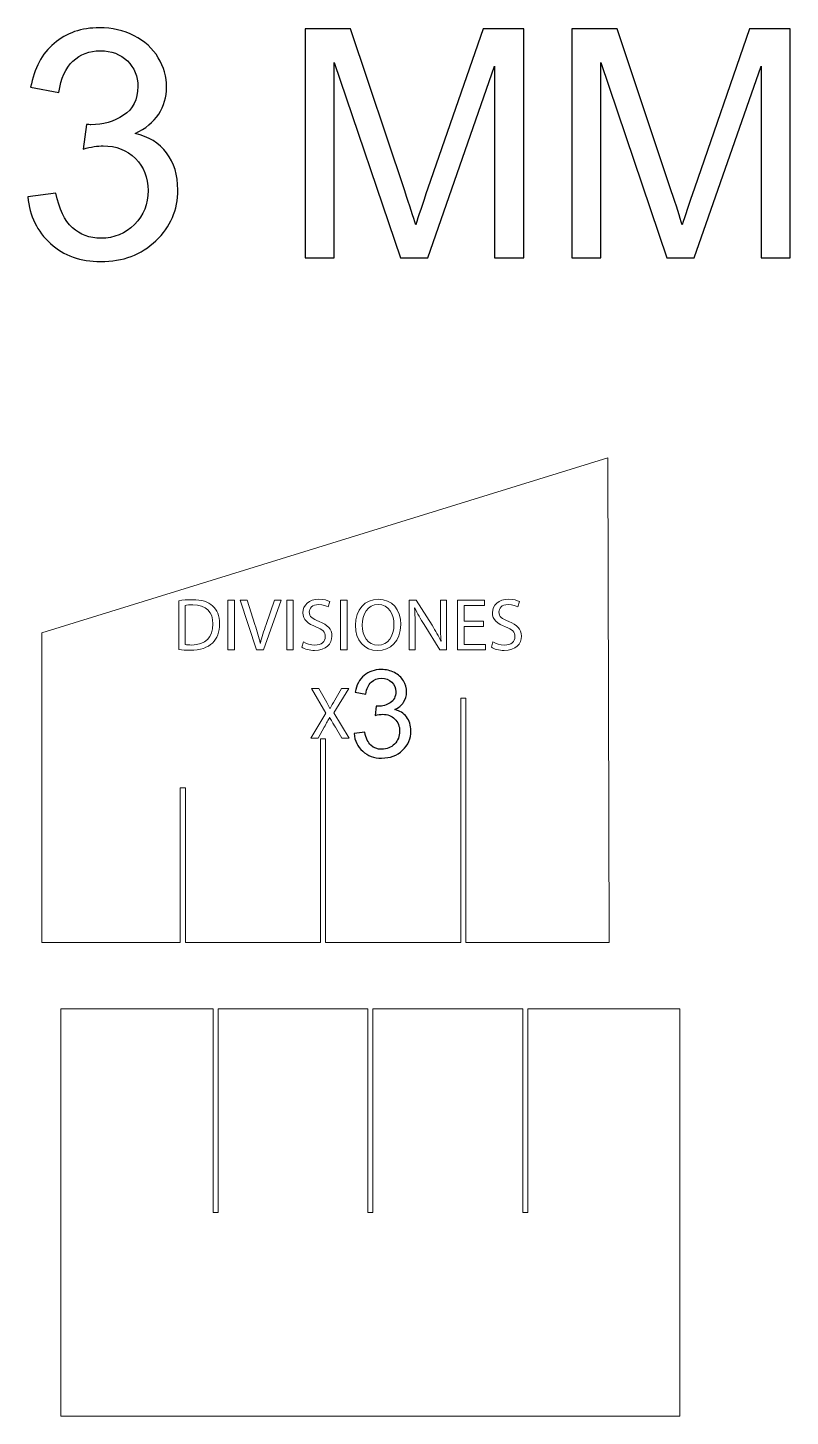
# Model space of a CAD drawing. Header units: millimetres. Extents: x -1475 to -493, y -638 to 1108.
# Drawn here: x -948 to -493, y 278 to 1108 of the extents above; entities that cross this region are included whole.
import ezdxf

# ---------------------------------------------------------------- set-up
doc = ezdxf.new("R2010")
doc.units = ezdxf.units.MM
doc.header["$MEASUREMENT"] = 0
doc.layers.add('Capa 1', color=7, linetype='Continuous')

msp = doc.modelspace()

# ---------------------------------------------------------------- linework, layer by layer
at = {"layer": 'Capa 1', "color": 250}
for points, knots in [([(-948.2899, 1007.0303), (-948.2899, 1007.0303), (-931.4639, 1009.3248), (-931.4639, 1009.3248), (-929.52, 999.7646), (-926.2696, 992.8812), (-921.6488, 988.6747), (-917.028, 984.4682), (-911.3556, 982.365), (-904.6316, 982.365), (-896.6648, 982.365), (-889.9407, 985.1056), (-884.5233, 990.5867), (-879.1058, 996.0679), (-876.3971, 1002.8557), (-876.3971, 1010.95), (-876.3971, 1018.6619), (-878.9146, 1025.0354), (-883.9815, 1030.0704), (-889.0166, 1035.0736), (-895.4219, 1037.5911), (-903.2294, 1037.5911), (-906.4162, 1037.5911), (-910.3677, 1036.9538), (-915.116, 1035.711), (-915.116, 1035.711), (-913.2358, 1050.4337), (-913.2358, 1050.4337), (-912.1204, 1050.3062), (-911.1963, 1050.2425), (-910.5271, 1050.2425), (-903.325, 1050.2425), (-896.8878, 1052.1227), (-891.1198, 1055.8511), (-885.3837, 1059.5796), (-882.5156, 1065.3158), (-882.5156, 1073.0595), (-882.5156, 1079.2099), (-884.6189, 1084.3087), (-888.7935, 1088.3559), (-892.9681, 1092.403), (-898.3537, 1094.4107), (-904.9503, 1094.4107), (-911.515, 1094.4107), (-916.9643, 1092.3393), (-921.3301, 1088.1965), (-925.6959, 1084.0538), (-928.5003, 1077.8396), (-929.7431, 1069.5541), (-929.7431, 1069.5541), (-946.5691, 1072.6134), (-946.5691, 1072.6134), (-944.4977, 1083.8944), (-939.8451, 1092.658), (-932.5474, 1098.8721), (-925.2817, 1105.0863), (-916.1995, 1108.1774), (-905.3646, 1108.1774), (-897.9076, 1108.1774), (-891.0242, 1106.584), (-884.7464, 1103.3654), (-878.4366, 1100.1787), (-873.6246, 1095.8128), (-870.3104, 1090.2998), (-866.9644, 1084.7549), (-865.3073, 1078.8913), (-865.3073, 1072.6771), (-865.3073, 1066.7817), (-866.9006, 1061.4279), (-870.0555, 1056.5841), (-873.2422, 1051.7403), (-877.9586, 1047.8843), (-884.1727, 1045.0162), (-876.0784, 1043.1679), (-869.8006, 1039.2801), (-865.3073, 1033.3846), (-860.8458, 1027.521), (-858.6151, 1020.1278), (-858.6151, 1011.3005), (-858.6151, 999.3503), (-862.9809, 989.1846), (-871.6807, 980.8672), (-880.4124, 972.5498), (-891.4385, 968.407), (-904.7591, 968.407), (-916.7731, 968.407), (-926.7476, 972.0081), (-934.6825, 979.1782), (-942.6494, 986.3484), (-947.1746, 995.6218), (-948.2899, 1007.0303)], [0, 0, 0, 0, 0.03333333, 0.03333333, 0.03333333, 0.06666667, 0.06666667, 0.06666667, 0.1, 0.1, 0.1, 0.13333333, 0.13333333, 0.13333333, 0.16666667, 0.16666667, 0.16666667, 0.2, 0.2, 0.2, 0.23333333, 0.23333333, 0.23333333, 0.26666667, 0.26666667, 0.26666667, 0.3, 0.3, 0.3, 0.33333333, 0.33333333, 0.33333333, 0.36666667, 0.36666667, 0.36666667, 0.4, 0.4, 0.4, 0.43333333, 0.43333333, 0.43333333, 0.46666667, 0.46666667, 0.46666667, 0.5, 0.5, 0.5, 0.53333333, 0.53333333, 0.53333333, 0.56666667, 0.56666667, 0.56666667, 0.6, 0.6, 0.6, 0.63333333, 0.63333333, 0.63333333, 0.66666667, 0.66666667, 0.66666667, 0.7, 0.7, 0.7, 0.73333333, 0.73333333, 0.73333333, 0.76666667, 0.76666667, 0.76666667, 0.8, 0.8, 0.8, 0.83333333, 0.83333333, 0.83333333, 0.86666667, 0.86666667, 0.86666667, 0.9, 0.9, 0.9, 0.93333333, 0.93333333, 0.93333333, 0.96666667, 0.96666667, 0.96666667, 1, 1, 1, 1]), ([(-948.2899, 1007.0303), (-948.2899, 1007.0303), (-931.4639, 1009.3248), (-931.4639, 1009.3248), (-929.52, 999.7646), (-926.2696, 992.8812), (-921.6488, 988.6747), (-917.028, 984.4682), (-911.3556, 982.365), (-904.6316, 982.365), (-896.6648, 982.365), (-889.9407, 985.1056), (-884.5233, 990.5867), (-879.1058, 996.0679), (-876.3971, 1002.8557), (-876.3971, 1010.95), (-876.3971, 1018.6619), (-878.9146, 1025.0354), (-883.9815, 1030.0704), (-889.0166, 1035.0736), (-895.4219, 1037.5911), (-903.2294, 1037.5911), (-906.4162, 1037.5911), (-910.3677, 1036.9538), (-915.116, 1035.711), (-915.116, 1035.711), (-913.2358, 1050.4337), (-913.2358, 1050.4337), (-912.1204, 1050.3062), (-911.1963, 1050.2425), (-910.5271, 1050.2425), (-903.325, 1050.2425), (-896.8878, 1052.1227), (-891.1198, 1055.8511), (-885.3837, 1059.5796), (-882.5156, 1065.3158), (-882.5156, 1073.0595), (-882.5156, 1079.2099), (-884.6189, 1084.3087), (-888.7935, 1088.3559), (-892.9681, 1092.403), (-898.3537, 1094.4107), (-904.9503, 1094.4107), (-911.515, 1094.4107), (-916.9643, 1092.3393), (-921.3301, 1088.1965), (-925.6959, 1084.0538), (-928.5003, 1077.8396), (-929.7431, 1069.5541), (-929.7431, 1069.5541), (-946.5691, 1072.6134), (-946.5691, 1072.6134), (-944.4977, 1083.8944), (-939.8451, 1092.658), (-932.5474, 1098.8721), (-925.2817, 1105.0863), (-916.1995, 1108.1774), (-905.3646, 1108.1774), (-897.9076, 1108.1774), (-891.0242, 1106.584), (-884.7464, 1103.3654), (-878.4366, 1100.1787), (-873.6246, 1095.8128), (-870.3104, 1090.2998), (-866.9644, 1084.7549), (-865.3073, 1078.8913), (-865.3073, 1072.6771), (-865.3073, 1066.7817), (-866.9006, 1061.4279), (-870.0555, 1056.5841), (-873.2422, 1051.7403), (-877.9586, 1047.8843), (-884.1727, 1045.0162), (-876.0784, 1043.1679), (-869.8006, 1039.2801), (-865.3073, 1033.3846), (-860.8458, 1027.521), (-858.6151, 1020.1278), (-858.6151, 1011.3005), (-858.6151, 999.3503), (-862.9809, 989.1846), (-871.6807, 980.8672), (-880.4124, 972.5498), (-891.4385, 968.407), (-904.7591, 968.407), (-916.7731, 968.407), (-926.7476, 972.0081), (-934.6825, 979.1782), (-942.6494, 986.3484), (-947.1746, 995.6218), (-948.2899, 1007.0303)], [0, 0, 0, 0, 0.03333333, 0.03333333, 0.03333333, 0.06666667, 0.06666667, 0.06666667, 0.1, 0.1, 0.1, 0.13333333, 0.13333333, 0.13333333, 0.16666667, 0.16666667, 0.16666667, 0.2, 0.2, 0.2, 0.23333333, 0.23333333, 0.23333333, 0.26666667, 0.26666667, 0.26666667, 0.3, 0.3, 0.3, 0.33333333, 0.33333333, 0.33333333, 0.36666667, 0.36666667, 0.36666667, 0.4, 0.4, 0.4, 0.43333333, 0.43333333, 0.43333333, 0.46666667, 0.46666667, 0.46666667, 0.5, 0.5, 0.5, 0.53333333, 0.53333333, 0.53333333, 0.56666667, 0.56666667, 0.56666667, 0.6, 0.6, 0.6, 0.63333333, 0.63333333, 0.63333333, 0.66666667, 0.66666667, 0.66666667, 0.7, 0.7, 0.7, 0.73333333, 0.73333333, 0.73333333, 0.76666667, 0.76666667, 0.76666667, 0.8, 0.8, 0.8, 0.83333333, 0.83333333, 0.83333333, 0.86666667, 0.86666667, 0.86666667, 0.9, 0.9, 0.9, 0.93333333, 0.93333333, 0.93333333, 0.96666667, 0.96666667, 0.96666667, 1, 1, 1, 1]), ([(-782.5158, 970.7015), (-782.5158, 970.7015), (-782.5158, 1107.6038), (-782.5158, 1107.6038), (-782.5158, 1107.6038), (-755.3648, 1107.6038), (-755.3648, 1107.6038), (-755.3648, 1107.6038), (-722.9875, 1010.6951), (-722.9875, 1010.6951), (-719.992, 1001.6766), (-717.825, 994.9207), (-716.4547, 990.4274), (-714.8932, 995.3987), (-712.4394, 1002.7282), (-709.1252, 1012.384), (-709.1252, 1012.384), (-676.1743, 1107.6038), (-676.1743, 1107.6038), (-676.1743, 1107.6038), (-651.9232, 1107.6038), (-651.9232, 1107.6038), (-651.9232, 1107.6038), (-651.9232, 970.7015), (-651.9232, 970.7015), (-651.9232, 970.7015), (-669.3228, 970.7015), (-669.3228, 970.7015), (-669.3228, 970.7015), (-669.3228, 1085.2329), (-669.3228, 1085.2329), (-669.3228, 1085.2329), (-709.2845, 970.7015), (-709.2845, 970.7015), (-709.2845, 970.7015), (-725.6006, 970.7015), (-725.6006, 970.7015), (-725.6006, 970.7015), (-765.1162, 1087.3361), (-765.1162, 1087.3361), (-765.1162, 1087.3361), (-765.1162, 970.7015), (-765.1162, 970.7015), (-765.1162, 970.7015), (-782.5158, 970.7015), (-782.5158, 970.7015)], [0, 0, 0, 0, 0.06666667, 0.06666667, 0.06666667, 0.13333333, 0.13333333, 0.13333333, 0.2, 0.2, 0.2, 0.26666667, 0.26666667, 0.26666667, 0.33333333, 0.33333333, 0.33333333, 0.4, 0.4, 0.4, 0.46666667, 0.46666667, 0.46666667, 0.53333333, 0.53333333, 0.53333333, 0.6, 0.6, 0.6, 0.66666667, 0.66666667, 0.66666667, 0.73333333, 0.73333333, 0.73333333, 0.8, 0.8, 0.8, 0.86666667, 0.86666667, 0.86666667, 0.93333333, 0.93333333, 0.93333333, 1, 1, 1, 1]), ([(-782.5158, 970.7015), (-782.5158, 970.7015), (-782.5158, 1107.6038), (-782.5158, 1107.6038), (-782.5158, 1107.6038), (-755.3648, 1107.6038), (-755.3648, 1107.6038), (-755.3648, 1107.6038), (-722.9875, 1010.6951), (-722.9875, 1010.6951), (-719.992, 1001.6766), (-717.825, 994.9207), (-716.4547, 990.4274), (-714.8932, 995.3987), (-712.4394, 1002.7282), (-709.1252, 1012.384), (-709.1252, 1012.384), (-676.1743, 1107.6038), (-676.1743, 1107.6038), (-676.1743, 1107.6038), (-651.9232, 1107.6038), (-651.9232, 1107.6038), (-651.9232, 1107.6038), (-651.9232, 970.7015), (-651.9232, 970.7015), (-651.9232, 970.7015), (-669.3228, 970.7015), (-669.3228, 970.7015), (-669.3228, 970.7015), (-669.3228, 1085.2329), (-669.3228, 1085.2329), (-669.3228, 1085.2329), (-709.2845, 970.7015), (-709.2845, 970.7015), (-709.2845, 970.7015), (-725.6006, 970.7015), (-725.6006, 970.7015), (-725.6006, 970.7015), (-765.1162, 1087.3361), (-765.1162, 1087.3361), (-765.1162, 1087.3361), (-765.1162, 970.7015), (-765.1162, 970.7015), (-765.1162, 970.7015), (-782.5158, 970.7015), (-782.5158, 970.7015)], [0, 0, 0, 0, 0.06666667, 0.06666667, 0.06666667, 0.13333333, 0.13333333, 0.13333333, 0.2, 0.2, 0.2, 0.26666667, 0.26666667, 0.26666667, 0.33333333, 0.33333333, 0.33333333, 0.4, 0.4, 0.4, 0.46666667, 0.46666667, 0.46666667, 0.53333333, 0.53333333, 0.53333333, 0.6, 0.6, 0.6, 0.66666667, 0.66666667, 0.66666667, 0.73333333, 0.73333333, 0.73333333, 0.8, 0.8, 0.8, 0.86666667, 0.86666667, 0.86666667, 0.93333333, 0.93333333, 0.93333333, 1, 1, 1, 1]), ([(-623.2426, 970.7015), (-623.2426, 970.7015), (-623.2426, 1107.6038), (-623.2426, 1107.6038), (-623.2426, 1107.6038), (-596.0916, 1107.6038), (-596.0916, 1107.6038), (-596.0916, 1107.6038), (-563.7143, 1010.6951), (-563.7143, 1010.6951), (-560.7188, 1001.6766), (-558.5518, 994.9207), (-557.1815, 990.4274), (-555.62, 995.3987), (-553.1662, 1002.7282), (-549.852, 1012.384), (-549.852, 1012.384), (-516.9011, 1107.6038), (-516.9011, 1107.6038), (-516.9011, 1107.6038), (-492.65, 1107.6038), (-492.65, 1107.6038), (-492.65, 1107.6038), (-492.65, 970.7015), (-492.65, 970.7015), (-492.65, 970.7015), (-510.0496, 970.7015), (-510.0496, 970.7015), (-510.0496, 970.7015), (-510.0496, 1085.2329), (-510.0496, 1085.2329), (-510.0496, 1085.2329), (-550.0113, 970.7015), (-550.0113, 970.7015), (-550.0113, 970.7015), (-566.3274, 970.7015), (-566.3274, 970.7015), (-566.3274, 970.7015), (-605.843, 1087.3361), (-605.843, 1087.3361), (-605.843, 1087.3361), (-605.843, 970.7015), (-605.843, 970.7015), (-605.843, 970.7015), (-623.2426, 970.7015), (-623.2426, 970.7015)], [0, 0, 0, 0, 0.06666667, 0.06666667, 0.06666667, 0.13333333, 0.13333333, 0.13333333, 0.2, 0.2, 0.2, 0.26666667, 0.26666667, 0.26666667, 0.33333333, 0.33333333, 0.33333333, 0.4, 0.4, 0.4, 0.46666667, 0.46666667, 0.46666667, 0.53333333, 0.53333333, 0.53333333, 0.6, 0.6, 0.6, 0.66666667, 0.66666667, 0.66666667, 0.73333333, 0.73333333, 0.73333333, 0.8, 0.8, 0.8, 0.86666667, 0.86666667, 0.86666667, 0.93333333, 0.93333333, 0.93333333, 1, 1, 1, 1]), ([(-623.2426, 970.7015), (-623.2426, 970.7015), (-623.2426, 1107.6038), (-623.2426, 1107.6038), (-623.2426, 1107.6038), (-596.0916, 1107.6038), (-596.0916, 1107.6038), (-596.0916, 1107.6038), (-563.7143, 1010.6951), (-563.7143, 1010.6951), (-560.7188, 1001.6766), (-558.5518, 994.9207), (-557.1815, 990.4274), (-555.62, 995.3987), (-553.1662, 1002.7282), (-549.852, 1012.384), (-549.852, 1012.384), (-516.9011, 1107.6038), (-516.9011, 1107.6038), (-516.9011, 1107.6038), (-492.65, 1107.6038), (-492.65, 1107.6038), (-492.65, 1107.6038), (-492.65, 970.7015), (-492.65, 970.7015), (-492.65, 970.7015), (-510.0496, 970.7015), (-510.0496, 970.7015), (-510.0496, 970.7015), (-510.0496, 1085.2329), (-510.0496, 1085.2329), (-510.0496, 1085.2329), (-550.0113, 970.7015), (-550.0113, 970.7015), (-550.0113, 970.7015), (-566.3274, 970.7015), (-566.3274, 970.7015), (-566.3274, 970.7015), (-605.843, 1087.3361), (-605.843, 1087.3361), (-605.843, 1087.3361), (-605.843, 970.7015), (-605.843, 970.7015), (-605.843, 970.7015), (-623.2426, 970.7015), (-623.2426, 970.7015)], [0, 0, 0, 0, 0.06666667, 0.06666667, 0.06666667, 0.13333333, 0.13333333, 0.13333333, 0.2, 0.2, 0.2, 0.26666667, 0.26666667, 0.26666667, 0.33333333, 0.33333333, 0.33333333, 0.4, 0.4, 0.4, 0.46666667, 0.46666667, 0.46666667, 0.53333333, 0.53333333, 0.53333333, 0.6, 0.6, 0.6, 0.66666667, 0.66666667, 0.66666667, 0.73333333, 0.73333333, 0.73333333, 0.8, 0.8, 0.8, 0.86666667, 0.86666667, 0.86666667, 0.93333333, 0.93333333, 0.93333333, 1, 1, 1, 1]), ([(-753.3008, 686.2514), (-753.3008, 686.2514), (-746.9267, 687.1206), (-746.9267, 687.1206), (-746.1903, 683.499), (-744.959, 680.8914), (-743.2086, 679.2979), (-741.4581, 677.7044), (-739.3093, 676.9077), (-736.7621, 676.9077), (-733.7441, 676.9077), (-731.1969, 677.9458), (-729.1447, 680.0222), (-727.0924, 682.0986), (-726.0663, 684.6699), (-726.0663, 687.7362), (-726.0663, 690.6577), (-727.02, 693.0721), (-728.9395, 694.9794), (-730.8468, 696.8747), (-733.2733, 697.8284), (-736.2309, 697.8284), (-737.4381, 697.8284), (-738.9351, 697.587), (-740.7338, 697.1162), (-740.7338, 697.1162), (-740.0216, 702.6934), (-740.0216, 702.6934), (-739.599, 702.6452), (-739.2489, 702.621), (-738.9954, 702.621), (-736.2672, 702.621), (-733.8286, 703.3333), (-731.6436, 704.7457), (-729.4706, 706.1581), (-728.3841, 708.3311), (-728.3841, 711.2646), (-728.3841, 713.5945), (-729.1809, 715.526), (-730.7623, 717.0591), (-732.3438, 718.5923), (-734.3839, 719.3528), (-736.8828, 719.3528), (-739.3697, 719.3528), (-741.434, 718.5681), (-743.0878, 716.9988), (-744.7417, 715.4294), (-745.804, 713.0754), (-746.2749, 709.9366), (-746.2749, 709.9366), (-752.6489, 711.0956), (-752.6489, 711.0956), (-751.8642, 715.369), (-750.1017, 718.6888), (-747.3372, 721.0429), (-744.5848, 723.3969), (-741.1443, 724.5679), (-737.0398, 724.5679), (-734.2149, 724.5679), (-731.6074, 723.9643), (-729.2292, 722.745), (-726.8389, 721.5378), (-725.0161, 719.884), (-723.7606, 717.7955), (-722.493, 715.695), (-721.8653, 713.4737), (-721.8653, 711.1197), (-721.8653, 708.8864), (-722.4689, 706.8583), (-723.664, 705.0233), (-724.8712, 703.1884), (-726.6579, 701.7277), (-729.0119, 700.6412), (-725.9456, 699.941), (-723.5674, 698.4682), (-721.8653, 696.2349), (-720.1752, 694.0137), (-719.3301, 691.213), (-719.3301, 687.869), (-719.3301, 683.342), (-720.984, 679.4911), (-724.2797, 676.3403), (-727.5874, 673.1895), (-731.7643, 671.6201), (-736.8104, 671.6201), (-741.3615, 671.6201), (-745.1401, 672.9843), (-748.146, 675.7005), (-751.164, 678.4167), (-752.8782, 681.9296), (-753.3008, 686.2514)], [0, 0, 0, 0, 0.03333333, 0.03333333, 0.03333333, 0.06666667, 0.06666667, 0.06666667, 0.1, 0.1, 0.1, 0.13333333, 0.13333333, 0.13333333, 0.16666667, 0.16666667, 0.16666667, 0.2, 0.2, 0.2, 0.23333333, 0.23333333, 0.23333333, 0.26666667, 0.26666667, 0.26666667, 0.3, 0.3, 0.3, 0.33333333, 0.33333333, 0.33333333, 0.36666667, 0.36666667, 0.36666667, 0.4, 0.4, 0.4, 0.43333333, 0.43333333, 0.43333333, 0.46666667, 0.46666667, 0.46666667, 0.5, 0.5, 0.5, 0.53333333, 0.53333333, 0.53333333, 0.56666667, 0.56666667, 0.56666667, 0.6, 0.6, 0.6, 0.63333333, 0.63333333, 0.63333333, 0.66666667, 0.66666667, 0.66666667, 0.7, 0.7, 0.7, 0.73333333, 0.73333333, 0.73333333, 0.76666667, 0.76666667, 0.76666667, 0.8, 0.8, 0.8, 0.83333333, 0.83333333, 0.83333333, 0.86666667, 0.86666667, 0.86666667, 0.9, 0.9, 0.9, 0.93333333, 0.93333333, 0.93333333, 0.96666667, 0.96666667, 0.96666667, 1, 1, 1, 1])]:
    msp.add_open_spline(points, degree=3, knots=knots, dxfattribs=at)
at = {"layer": 'Capa 1', "color": 250, "lineweight": 20}
for points, knots in [([(-939.9179, 746.4356), (-939.9179, 746.4356), (-939.9179, 561.3754), (-939.9179, 561.3754), (-939.9179, 561.3754), (-857.137, 561.3754), (-857.137, 561.3754), (-857.137, 561.3754), (-857.137, 653.9055), (-857.137, 653.9055), (-857.137, 653.9055), (-854.1084, 653.9055), (-854.1084, 653.9055), (-854.1084, 653.9055), (-854.1084, 561.3754), (-854.1084, 561.3754), (-854.1084, 561.3754), (-773.3471, 561.3754), (-773.3471, 561.3754), (-773.3471, 561.3754), (-773.3471, 683.1257), (-773.3471, 683.1257), (-773.3471, 683.1257), (-770.3188, 683.1257), (-770.3188, 683.1257), (-770.3188, 683.1257), (-770.3188, 561.3754), (-770.3188, 561.3754), (-770.3188, 561.3754), (-689.5568, 561.3754), (-689.5568, 561.3754), (-689.5568, 561.3754), (-689.5568, 707.4757), (-689.5568, 707.4757), (-689.5568, 707.4757), (-686.5283, 707.4757), (-686.5283, 707.4757), (-686.5283, 707.4757), (-686.5283, 561.3754), (-686.5283, 561.3754), (-686.5283, 561.3754), (-600.938, 561.4603), (-600.938, 561.4603), (-600.938, 561.4603), (-601.713, 851.1639), (-601.713, 851.1639), (-601.713, 851.1639), (-939.9179, 746.4356), (-939.9179, 746.4356)], [0, 0, 0, 0, 0.0625, 0.0625, 0.0625, 0.125, 0.125, 0.125, 0.1875, 0.1875, 0.1875, 0.25, 0.25, 0.25, 0.3125, 0.3125, 0.3125, 0.375, 0.375, 0.375, 0.4375, 0.4375, 0.4375, 0.5, 0.5, 0.5, 0.5625, 0.5625, 0.5625, 0.625, 0.625, 0.625, 0.6875, 0.6875, 0.6875, 0.75, 0.75, 0.75, 0.8125, 0.8125, 0.8125, 0.875, 0.875, 0.875, 0.9375, 0.9375, 0.9375, 1, 1, 1, 1]), ([(-858.0253, 765.7116), (-855.6899, 766.064), (-852.9139, 766.3283), (-849.8733, 766.3283), (-844.3654, 766.3283), (-840.4439, 765.0505), (-837.8439, 762.6269), (-835.2002, 760.2033), (-833.6575, 756.7666), (-833.6575, 751.9635), (-833.6575, 747.116), (-835.1561, 743.1504), (-837.9321, 740.4181), (-840.7081, 737.6421), (-845.2907, 736.1442), (-851.0632, 736.1442), (-853.7951, 736.1442), (-856.0864, 736.2762), (-858.0253, 736.4967), (-858.0253, 736.4967), (-858.0253, 765.7116), (-858.0253, 765.7116)], [0, 0, 0, 0, 0.14285714, 0.14285714, 0.14285714, 0.28571429, 0.28571429, 0.28571429, 0.42857143, 0.42857143, 0.42857143, 0.57142857, 0.57142857, 0.57142857, 0.71428571, 0.71428571, 0.71428571, 0.85714286, 0.85714286, 0.85714286, 1, 1, 1, 1]), ([(-824.8463, 736.4084), (-824.8463, 736.4084), (-828.6799, 736.4084), (-828.6799, 736.4084), (-828.6799, 736.4084), (-828.6799, 766.108), (-828.6799, 766.108), (-828.6799, 766.108), (-824.8463, 766.108), (-824.8463, 766.108), (-824.8463, 766.108), (-824.8463, 736.4084), (-824.8463, 736.4084)], [0, 0, 0, 0, 0.25, 0.25, 0.25, 0.5, 0.5, 0.5, 0.75, 0.75, 0.75, 1, 1, 1, 1]), ([(-811.6273, 736.4084), (-811.6273, 736.4084), (-821.3213, 766.108), (-821.3213, 766.108), (-821.3213, 766.108), (-817.1793, 766.108), (-817.1793, 766.108), (-817.1793, 766.108), (-812.5526, 751.4787), (-812.5526, 751.4787), (-811.2749, 747.4687), (-810.1731, 743.8552), (-809.3801, 740.3743), (-809.3801, 740.3743), (-809.2919, 740.3743), (-809.2919, 740.3743), (-808.4548, 743.8111), (-807.2207, 747.5569), (-805.8989, 751.4346), (-805.8989, 751.4346), (-800.8753, 766.108), (-800.8753, 766.108), (-800.8753, 766.108), (-796.7775, 766.108), (-796.7775, 766.108), (-796.7775, 766.108), (-807.3971, 736.4084), (-807.3971, 736.4084), (-807.3971, 736.4084), (-811.6273, 736.4084), (-811.6273, 736.4084)], [0, 0, 0, 0, 0.1, 0.1, 0.1, 0.2, 0.2, 0.2, 0.3, 0.3, 0.3, 0.4, 0.4, 0.4, 0.5, 0.5, 0.5, 0.6, 0.6, 0.6, 0.7, 0.7, 0.7, 0.8, 0.8, 0.8, 0.9, 0.9, 0.9, 1, 1, 1, 1]), ([(-789.728, 736.4084), (-789.728, 736.4084), (-793.5616, 736.4084), (-793.5616, 736.4084), (-793.5616, 736.4084), (-793.5616, 766.108), (-793.5616, 766.108), (-793.5616, 766.108), (-789.728, 766.108), (-789.728, 766.108), (-789.728, 766.108), (-789.728, 736.4084), (-789.728, 736.4084)], [0, 0, 0, 0, 0.25, 0.25, 0.25, 0.5, 0.5, 0.5, 0.75, 0.75, 0.75, 1, 1, 1, 1]), ([(-783.5591, 741.0793), (-781.8407, 740.0216), (-779.3289, 739.1404), (-776.6852, 739.1404), (-772.763, 739.1404), (-770.4717, 741.2116), (-770.4717, 744.2077), (-770.4717, 746.9837), (-772.0578, 748.5702), (-776.0682, 750.1125), (-780.9154, 751.8312), (-783.9115, 754.343), (-783.9115, 758.5291), (-783.9115, 763.1558), (-780.0779, 766.5929), (-774.3057, 766.5929), (-771.2648, 766.5929), (-769.0617, 765.8877), (-767.7398, 765.1387), (-767.7398, 765.1387), (-768.7971, 762.0103), (-768.7971, 762.0103), (-769.7665, 762.5387), (-771.7495, 763.4203), (-774.4377, 763.4203), (-778.4918, 763.4203), (-780.0341, 760.9968), (-780.0341, 758.9697), (-780.0341, 756.1937), (-778.2272, 754.8277), (-774.1293, 753.2413), (-769.1058, 751.3024), (-766.5499, 748.8785), (-766.5499, 744.5164), (-766.5499, 739.9338), (-769.9429, 735.9679), (-776.9494, 735.9679), (-779.8137, 735.9679), (-782.9421, 736.805), (-784.5285, 737.8626), (-784.5285, 737.8626), (-783.5591, 741.0793), (-783.5591, 741.0793)], [0, 0, 0, 0, 0.07142857, 0.07142857, 0.07142857, 0.14285714, 0.14285714, 0.14285714, 0.21428571, 0.21428571, 0.21428571, 0.28571429, 0.28571429, 0.28571429, 0.35714286, 0.35714286, 0.35714286, 0.42857143, 0.42857143, 0.42857143, 0.5, 0.5, 0.5, 0.57142857, 0.57142857, 0.57142857, 0.64285714, 0.64285714, 0.64285714, 0.71428571, 0.71428571, 0.71428571, 0.78571429, 0.78571429, 0.78571429, 0.85714286, 0.85714286, 0.85714286, 0.92857143, 0.92857143, 0.92857143, 1, 1, 1, 1]), ([(-757.4735, 736.4084), (-757.4735, 736.4084), (-761.3071, 736.4084), (-761.3071, 736.4084), (-761.3071, 736.4084), (-761.3071, 766.108), (-761.3071, 766.108), (-761.3071, 766.108), (-757.4735, 766.108), (-757.4735, 766.108), (-757.4735, 766.108), (-757.4735, 736.4084), (-757.4735, 736.4084)], [0, 0, 0, 0, 0.25, 0.25, 0.25, 0.5, 0.5, 0.5, 0.75, 0.75, 0.75, 1, 1, 1, 1]), ([(-725.3949, 751.5668), (-725.3949, 741.3437), (-731.608, 735.9236), (-739.1874, 735.9236), (-747.0308, 735.9236), (-752.5387, 742.0048), (-752.5387, 750.9939), (-752.5387, 760.4237), (-746.6783, 766.593), (-738.7468, 766.593), (-730.6386, 766.593), (-725.3949, 760.3796), (-725.3949, 751.5668)], [0, 0, 0, 0, 0.25, 0.25, 0.25, 0.5, 0.5, 0.5, 0.75, 0.75, 0.75, 1, 1, 1, 1]), ([(-720.4167, 736.4084), (-720.4167, 736.4084), (-720.4167, 766.108), (-720.4167, 766.108), (-720.4167, 766.108), (-716.2306, 766.108), (-716.2306, 766.108), (-716.2306, 766.108), (-706.7123, 751.0822), (-706.7123, 751.0822), (-704.5092, 747.601), (-702.7908, 744.4722), (-701.3808, 741.4316), (-701.3808, 741.4316), (-701.2926, 741.4757), (-701.2926, 741.4757), (-701.645, 745.4416), (-701.7332, 749.0551), (-701.7332, 753.6818), (-701.7332, 753.6818), (-701.7332, 766.108), (-701.7332, 766.108), (-701.7332, 766.108), (-698.1201, 766.108), (-698.1201, 766.108), (-698.1201, 766.108), (-698.1201, 736.4084), (-698.1201, 736.4084), (-698.1201, 736.4084), (-701.9974, 736.4084), (-701.9974, 736.4084), (-701.9974, 736.4084), (-711.4275, 751.4787), (-711.4275, 751.4787), (-713.4987, 754.7835), (-715.4817, 758.1765), (-716.9796, 761.3932), (-716.9796, 761.3932), (-717.1118, 761.3491), (-717.1118, 761.3491), (-716.8917, 757.6036), (-716.8035, 754.0346), (-716.8035, 749.0992), (-716.8035, 749.0992), (-716.8035, 736.4084), (-716.8035, 736.4084), (-716.8035, 736.4084), (-720.4167, 736.4084), (-720.4167, 736.4084)], [0, 0, 0, 0, 0.0625, 0.0625, 0.0625, 0.125, 0.125, 0.125, 0.1875, 0.1875, 0.1875, 0.25, 0.25, 0.25, 0.3125, 0.3125, 0.3125, 0.375, 0.375, 0.375, 0.4375, 0.4375, 0.4375, 0.5, 0.5, 0.5, 0.5625, 0.5625, 0.5625, 0.625, 0.625, 0.625, 0.6875, 0.6875, 0.6875, 0.75, 0.75, 0.75, 0.8125, 0.8125, 0.8125, 0.875, 0.875, 0.875, 0.9375, 0.9375, 0.9375, 1, 1, 1, 1]), ([(-676.0445, 750.3328), (-676.0445, 750.3328), (-687.5895, 750.3328), (-687.5895, 750.3328), (-687.5895, 750.3328), (-687.5895, 739.6249), (-687.5895, 739.6249), (-687.5895, 739.6249), (-674.7227, 739.6249), (-674.7227, 739.6249), (-674.7227, 739.6249), (-674.7227, 736.4083), (-674.7227, 736.4083), (-674.7227, 736.4083), (-691.4232, 736.4083), (-691.4232, 736.4083), (-691.4232, 736.4083), (-691.4232, 766.1083), (-691.4232, 766.1083), (-691.4232, 766.1083), (-675.3834, 766.1083), (-675.3834, 766.1083), (-675.3834, 766.1083), (-675.3834, 762.8917), (-675.3834, 762.8917), (-675.3834, 762.8917), (-687.5895, 762.8917), (-687.5895, 762.8917), (-687.5895, 762.8917), (-687.5895, 753.5057), (-687.5895, 753.5057), (-687.5895, 753.5057), (-676.0445, 753.5057), (-676.0445, 753.5057), (-676.0445, 753.5057), (-676.0445, 750.3328), (-676.0445, 750.3328)], [0, 0, 0, 0, 0.08333333, 0.08333333, 0.08333333, 0.16666667, 0.16666667, 0.16666667, 0.25, 0.25, 0.25, 0.33333333, 0.33333333, 0.33333333, 0.41666667, 0.41666667, 0.41666667, 0.5, 0.5, 0.5, 0.58333333, 0.58333333, 0.58333333, 0.66666667, 0.66666667, 0.66666667, 0.75, 0.75, 0.75, 0.83333333, 0.83333333, 0.83333333, 0.91666667, 0.91666667, 0.91666667, 1, 1, 1, 1]), ([(-670.2733, 741.0793), (-668.5549, 740.0216), (-666.0432, 739.1404), (-663.3995, 739.1404), (-659.4773, 739.1404), (-657.186, 741.2116), (-657.186, 744.2077), (-657.186, 746.9837), (-658.7721, 748.5702), (-662.7824, 750.1125), (-667.6296, 751.8312), (-670.6258, 754.343), (-670.6258, 758.5291), (-670.6258, 763.1558), (-666.7921, 766.5929), (-661.02, 766.5929), (-657.979, 766.5929), (-655.7759, 765.8877), (-654.4541, 765.1387), (-654.4541, 765.1387), (-655.5113, 762.0103), (-655.5113, 762.0103), (-656.4808, 762.5387), (-658.4637, 763.4203), (-661.1519, 763.4203), (-665.206, 763.4203), (-666.7484, 760.9968), (-666.7484, 758.9697), (-666.7484, 756.1937), (-664.9414, 754.8277), (-660.8436, 753.2413), (-655.82, 751.3024), (-653.2641, 748.8785), (-653.2641, 744.5164), (-653.2641, 739.9338), (-656.6572, 735.9679), (-663.6637, 735.9679), (-666.5279, 735.9679), (-669.6563, 736.805), (-671.2428, 737.8626), (-671.2428, 737.8626), (-670.2733, 741.0793), (-670.2733, 741.0793)], [0, 0, 0, 0, 0.07142857, 0.07142857, 0.07142857, 0.14285714, 0.14285714, 0.14285714, 0.21428571, 0.21428571, 0.21428571, 0.28571429, 0.28571429, 0.28571429, 0.35714286, 0.35714286, 0.35714286, 0.42857143, 0.42857143, 0.42857143, 0.5, 0.5, 0.5, 0.57142857, 0.57142857, 0.57142857, 0.64285714, 0.64285714, 0.64285714, 0.71428571, 0.71428571, 0.71428571, 0.78571429, 0.78571429, 0.78571429, 0.85714286, 0.85714286, 0.85714286, 0.92857143, 0.92857143, 0.92857143, 1, 1, 1, 1]), ([(-854.1916, 739.4491), (-853.2222, 739.2727), (-851.8121, 739.2286), (-850.3142, 739.2286), (-842.1182, 739.2286), (-837.6675, 743.8112), (-837.6675, 751.8312), (-837.6238, 758.8374), (-841.5893, 763.288), (-849.6972, 763.288), (-851.6802, 763.288), (-853.1781, 763.1116), (-854.1916, 762.8915), (-854.1916, 762.8915), (-854.1916, 739.4491), (-854.1916, 739.4491)], [0, 0, 0, 0, 0.2, 0.2, 0.2, 0.4, 0.4, 0.4, 0.6, 0.6, 0.6, 0.8, 0.8, 0.8, 1, 1, 1, 1]), ([(-748.4408, 751.0821), (-748.4408, 744.7367), (-745.0037, 739.052), (-738.967, 739.052), (-732.8858, 739.052), (-729.449, 744.6485), (-729.449, 751.3904), (-729.449, 757.2952), (-732.5334, 763.4643), (-738.9229, 763.4643), (-745.2683, 763.4643), (-748.4408, 757.6036), (-748.4408, 751.0821)], [0, 0, 0, 0, 0.25, 0.25, 0.25, 0.5, 0.5, 0.5, 0.75, 0.75, 0.75, 1, 1, 1, 1]), ([(-760.6458, 683.532), (-760.6458, 683.532), (-764.4353, 690.0976), (-764.4353, 690.0976), (-765.9773, 692.6094), (-766.9467, 694.2399), (-767.8721, 695.9586), (-767.8721, 695.9586), (-767.9602, 695.9586), (-767.9602, 695.9586), (-768.7974, 694.2399), (-769.6349, 692.6535), (-771.1772, 690.0535), (-771.1772, 690.0535), (-774.7466, 683.532), (-774.7466, 683.532), (-774.7466, 683.532), (-779.1528, 683.532), (-779.1528, 683.532), (-779.1528, 683.532), (-770.0755, 698.5583), (-770.0755, 698.5583), (-770.0755, 698.5583), (-778.8004, 713.2317), (-778.8004, 713.2317), (-778.8004, 713.2317), (-774.3501, 713.2317), (-774.3501, 713.2317), (-774.3501, 713.2317), (-770.4279, 706.2696), (-770.4279, 706.2696), (-769.3262, 704.3308), (-768.4891, 702.8325), (-767.696, 701.2461), (-767.696, 701.2461), (-767.5637, 701.2461), (-767.5637, 701.2461), (-766.7266, 703.0089), (-765.9773, 704.3749), (-764.8759, 706.2696), (-764.8759, 706.2696), (-760.8218, 713.2317), (-760.8218, 713.2317), (-760.8218, 713.2317), (-756.4156, 713.2317), (-756.4156, 713.2317), (-756.4156, 713.2317), (-765.4488, 698.7788), (-765.4488, 698.7788), (-765.4488, 698.7788), (-756.1951, 683.532), (-756.1951, 683.532), (-756.1951, 683.532), (-760.6458, 683.532), (-760.6458, 683.532)], [0, 0, 0, 0, 0.05555556, 0.05555556, 0.05555556, 0.11111111, 0.11111111, 0.11111111, 0.16666667, 0.16666667, 0.16666667, 0.22222222, 0.22222222, 0.22222222, 0.27777778, 0.27777778, 0.27777778, 0.33333333, 0.33333333, 0.33333333, 0.38888889, 0.38888889, 0.38888889, 0.44444444, 0.44444444, 0.44444444, 0.5, 0.5, 0.5, 0.55555556, 0.55555556, 0.55555556, 0.61111111, 0.61111111, 0.61111111, 0.66666667, 0.66666667, 0.66666667, 0.72222222, 0.72222222, 0.72222222, 0.77777778, 0.77777778, 0.77777778, 0.83333333, 0.83333333, 0.83333333, 0.88888889, 0.88888889, 0.88888889, 0.94444444, 0.94444444, 0.94444444, 1, 1, 1, 1]), ([(-603.2625, 521.736), (-602.9174, 521.736), (-651.6231, 521.736), (-649.5271, 521.736), (-649.5271, 521.736), (-649.5271, 399.986), (-649.5271, 399.986), (-649.5271, 399.986), (-652.5271, 399.986), (-652.5271, 399.986), (-652.5271, 399.986), (-652.5271, 521.736), (-652.5271, 521.736), (-652.1864, 521.736), (-698.4368, 521.736), (-695.7917, 521.736), (-695.4296, 521.736), (-744.6673, 521.736), (-742.0563, 521.736), (-742.0563, 521.736), (-742.0563, 399.986), (-742.0563, 399.986), (-742.0563, 399.986), (-745.0563, 399.986), (-745.0563, 399.986), (-745.0563, 399.986), (-745.0563, 521.736), (-745.0563, 521.736), (-744.6728, 521.736), (-790.9184, 521.736), (-788.3209, 521.736), (-787.9165, 521.736), (-837.0753, 521.736), (-834.4855, 521.736), (-834.4855, 521.736), (-834.4855, 399.986), (-834.4855, 399.986), (-834.4855, 399.986), (-837.4855, 399.986), (-837.4855, 399.986), (-837.4855, 399.986), (-837.4855, 521.736), (-837.4855, 521.736), (-837.2237, 521.736), (-882.9533, 521.736), (-880.7501, 521.736), (-879.9409, 521.736), (-883.0091, 521.7361), (-883.7441, 521.7362), (-888.4399, 521.7369), (-920.5953, 521.7398), (-928.531, 521.7398), (-928.531, 521.7398), (-928.531, 278.2398), (-928.531, 278.2398), (-928.531, 278.2398), (-558.531, 278.2398), (-558.531, 278.2398), (-558.531, 278.2398), (-558.531, 521.7398), (-558.531, 521.7398), (-566.5236, 521.7398), (-598.7348, 521.7369), (-603.2625, 521.7362), (-603.9415, 521.7361), (-604.0038, 521.736), (-603.2625, 521.736)], [0, 0, 0, 0, 0.04545455, 0.04545455, 0.04545455, 0.09090909, 0.09090909, 0.09090909, 0.13636364, 0.13636364, 0.13636364, 0.18181818, 0.18181818, 0.18181818, 0.22727273, 0.22727273, 0.22727273, 0.27272727, 0.27272727, 0.27272727, 0.31818182, 0.31818182, 0.31818182, 0.36363636, 0.36363636, 0.36363636, 0.40909091, 0.40909091, 0.40909091, 0.45454545, 0.45454545, 0.45454545, 0.5, 0.5, 0.5, 0.54545455, 0.54545455, 0.54545455, 0.59090909, 0.59090909, 0.59090909, 0.63636364, 0.63636364, 0.63636364, 0.68181818, 0.68181818, 0.68181818, 0.72727273, 0.72727273, 0.72727273, 0.77272727, 0.77272727, 0.77272727, 0.81818182, 0.81818182, 0.81818182, 0.86363636, 0.86363636, 0.86363636, 0.90909091, 0.90909091, 0.90909091, 0.95454545, 0.95454545, 0.95454545, 1, 1, 1, 1])]:
    msp.add_open_spline(points, degree=3, knots=knots, dxfattribs=at)

doc.saveas('drawing.dxf')
